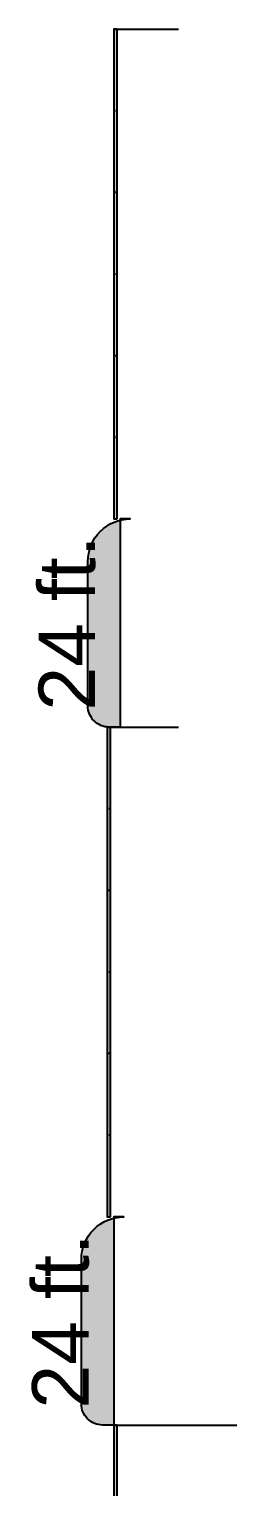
# Model space of a CAD drawing. Extents: x 3 to 120, y 2 to 103.
# Drawn here: x 2.9 to 10, y 41.9 to 92 of the extents above; entities that cross this region are included whole.
import ezdxf

# ---------------------------------------------------------------- set-up
doc = ezdxf.new("R2010")
doc.units = 0
doc.header["$LTSCALE"] = 1.44
doc.header["$MEASUREMENT"] = 0
doc.layers.add('11_-_DIMENSIONS', color=144, linetype='CONTINUOUS')
doc.styles.get("Standard").update_dxf_attribs({"font": 'txt.shx'})

msp = doc.modelspace()

# ---------------------------------------------------------------- hatches: boundary and pattern name
at = {"layer": '11_-_DIMENSIONS'}
for points in [[(5.888611111111111, 75.15690945917629), (5.888611111111111, 92.00000000000007), (5.777222222222222, 92.00000000000007), (5.777222222222222, 75.15690945917629)], [(5.66583333333319, 51.15690945917625), (5.66583333333319, 68.00000000000003), (5.554444444444301, 68.00000000000003), (5.554444444444301, 51.15690945917625)], [(5.888611111111111, 9.156909459176266), (5.888611111111111, 44.00000000000006), (5.777222222222222, 44.00000000000006), (5.777222222222222, 9.156909459176266)]]:
    msp.add_hatch(color=256, dxfattribs=at).paths.add_polyline_path(points)
h = msp.add_hatch(color=256, dxfattribs=at)
edge = h.paths.add_edge_path()
edge.add_line((6, 68.00000000000009), (5.615041220703124, 68.00000000000009))
edge.add_arc((5.615029287454624, 68.7289181763436), 0.728918176441195, 179.9990620006499, 270.00093799934893, ccw=False)
edge.add_line((4.88611111111111, 68.72893010959211), (4.886111111111111, 73.69904923999226))
edge.add_arc((6.343947463798136, 73.69907310648927), 1.457836352882386, 89.9990620006509, 180.0009379993491, ccw=False)
edge.add_line((6.343971330295139, 75.15690945917629), (6, 75.15690945917629))
edge.add_line((6, 75.15690945917629), (6, 68.00000000000009))
h = msp.add_hatch(color=256, dxfattribs=at)
edge = h.paths.add_edge_path()
edge.add_line((5.777222222222079, 44.00000000000004), (5.392263442925203, 44.00000000000004))
edge.add_arc((5.392251509676703, 44.72891817634356), 0.728918176441195, 179.9990620006499, 270.00093799934893, ccw=False)
edge.add_line((4.663333333333189, 44.72893010959207), (4.66333333333319, 49.69904923999223))
edge.add_arc((6.121169686020215, 49.69907310648924), 1.457836352882386, 89.9990620006509, 180.0009379993491, ccw=False)
edge.add_line((6.121193552517218, 51.15690945917626), (5.777222222222079, 51.15690945917626))
edge.add_line((5.777222222222079, 51.15690945917626), (5.777222222222079, 44.00000000000004))

# ---------------------------------------------------------------- linework, layer by layer
at = {"layer": '11_-_DIMENSIONS', "linetype": 'CONTINUOUS'}
for p, q in [((5.777222222222222, 92.00000000000007), (5.888611111111111, 92.00000000000007)), ((5.888611111111111, 75.15690945917629), (5.888611111111111, 92.00000000000007)), ((5.888611111111111, 92.00000000000007), (8, 92.00000000000007)), ((5.888611111111111, 89.19281824319611), (5.832916666666667, 89.19281824319611)), ((5.888611111111111, 86.38563648639214), (5.777222222222222, 86.38563648639214)), ((5.888611111111111, 83.57845472958819), (5.832916666666667, 83.57845472958819)), ((5.888611111111111, 80.77127297278423), (5.777222222222222, 80.77127297278423)), ((5.888611111111111, 77.96409121598026), (5.832916666666667, 77.96409121598026)), ((5.554444444444301, 68.00000000000004), (5.66583333333319, 68.00000000000004)), ((5.66583333333319, 51.15690945917626), (5.66583333333319, 68.00000000000004)), ((5.66583333333319, 68.00000000000004), (8, 68.00000000000004)), ((5.66583333333319, 65.19281824319606), (5.610138888888746, 65.19281824319606)), ((5.66583333333319, 62.38563648639212), (5.554444444444301, 62.38563648639212)), ((5.66583333333319, 59.57845472958815), (5.610138888888746, 59.57845472958815)), ((5.66583333333319, 56.77127297278419), (5.554444444444301, 56.77127297278419)), ((5.66583333333319, 53.96409121598022), (5.610138888888746, 53.96409121598022)), ((5.777222222222222, 44.00000000000006), (5.888611111111111, 44.00000000000006)), ((5.888611111111111, 9.156909459176267), (5.888611111111111, 44.00000000000006)), ((5.888611111111111, 44.00000000000006), (10, 44.00000000000006))]:
    msp.add_line(p, q, dxfattribs=at)
for points in [[(5.888611111111111, 75.15690945917629), (5.888611111111111, 92.00000000000007), (5.777222222222222, 92.00000000000007), (5.777222222222222, 75.15690945917629)], [(5.66583333333319, 51.15690945917625), (5.66583333333319, 68.00000000000003), (5.554444444444301, 68.00000000000003), (5.554444444444301, 51.15690945917625)], [(5.888611111111111, 9.156909459176266), (5.888611111111111, 44.00000000000006), (5.777222222222222, 44.00000000000006), (5.777222222222222, 9.156909459176266)]]:
    msp.add_lwpolyline(points, close=True, dxfattribs=at)
for points in [[(6, 68.00000000000009), (5.615041220703124, 68.00000000000009, -0.4142231524190834), (4.88611111111111, 68.72893010959211), (4.886111111111111, 73.69904923999226, -0.4142231524190794), (6.343971330295139, 75.15690945917629), (6, 75.15690945917629)], [(5.777222222222079, 44.00000000000004), (5.392263442925203, 44.00000000000004, -0.4142231524190834), (4.663333333333189, 44.72893010959207), (4.66333333333319, 49.69904923999223, -0.4142231524190794), (6.121193552517218, 51.15690945917626), (5.777222222222079, 51.15690945917626)]]:
    msp.add_lwpolyline(points, format="xyb", close=True, dxfattribs=at)

# ---------------------------------------------------------------- texts
at = {"layer": '11_-_DIMENSIONS', "char_height": 1.941409952938557, "width": 7.156909459176216, "attachment_point": 5, "rotation": 90.0000000000002}
for insert in [(4.177674726019966, 71.57845472958819), (3.954896948242045, 47.57845472958815)]:
    msp.add_mtext('\\C7;\\fArial Unicode MS|b0|i0|;\\H1.9414099529386;24 ft.', dxfattribs=dict(at, insert=insert))

doc.saveas('drawing.dxf')
